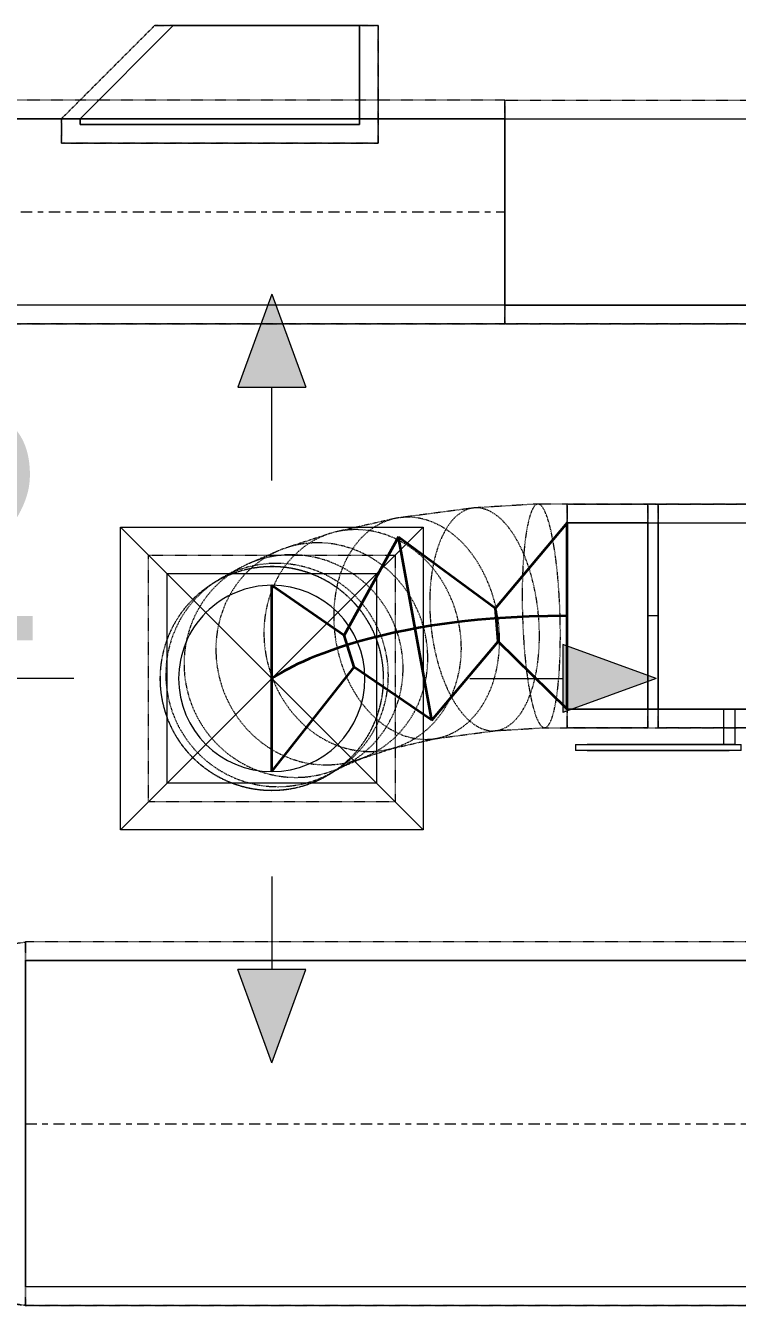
# Model space of a CAD drawing. Header units: inches. Extents: x -83664 to 20107, y -47222 to 19398.
# Drawn here: x -19561 to -18796, y -31103 to -29730 of the extents above; entities that cross this region are included whole.
import ezdxf

# ---------------------------------------------------------------- set-up
doc = ezdxf.new("R2010")
doc.units = ezdxf.units.IN
doc.header["$MEASUREMENT"] = 0
doc.linetypes.add('Center', pattern=[29.999999, 12, -6, 6, -6])
doc.linetypes.add('Hidden 0_50', pattern=[1.0584, 0.5292, -0.5292])
for name, color, linetype, lineweight in [('A-DETL-GENF', 7, 'Continuous', 9), ('G-ANNO-TEXT', 7, 'Continuous', 9), ('M-HVAC-CDFF', 7, 'Continuous', 9), ('M-HVAC-DUCT-CNTR', 7, 'Center', 9)]:
    doc.layers.add(name, color=color, linetype=linetype, lineweight=lineweight)
doc.layers.add('M-HVAC-DUCT', color=7, linetype='Continuous', lineweight=9, true_color=0xffe97f)
doc.layers.add('M-HVAC-DUCT-PATT', color=7, linetype='Continuous', lineweight=35, true_color=0x007f00)
doc.styles.add('Arial Narrow_21', font='ARIALN.TTF', dxfattribs={"height": 240})

# ---------------------------------------------------------------- blocks, each defined once
blk = doc.blocks.new('M_Rectangular Transition - Length - Standard-8295004-FIRST FLOOR AC CONDITIONING LAYOUT - PART A')
at = {"layer": 'M-HVAC-DUCT', "color": 6, "true_color": 0xff00ff}
for p, q in [((0, 100), (0, -100)), ((0, 100), (375, 100)), ((0, 100), (375, 100)), ((0, -100), (0, 100)), ((375, -100), (375, 100)), ((375, 100), (375, -100)), ((0, -100), (375, -100)), ((375, -100), (0, -100))]:
    blk.add_line(p, q, dxfattribs=at)
blk = doc.blocks.new('M_Rectangular Tap - Beveled - Standard-7535448-FIRST FLOOR AC CONDITIONING LAYOUT - PART A')
at = {"layer": 'M-HVAC-DUCT', "color": 6, "true_color": 0xff00ff}
for p, q in [((100, 100), (-6.096, 100)), ((-6.096, 100), (100, 100)), ((-6.096, 100), (-6.096, -200)), ((-6.096, -200), (-6.096, 100)), ((100, 100), (100, -100)), ((100, -100), (100, 100)), ((0, -200), (100, -100)), ((0, -200), (100, -100)), ((-6.096, -200), (0, -200)), ((0, -200), (-6.096, -200))]:
    blk.add_line(p, q, dxfattribs=at)
blk = doc.blocks.new('GCE-AT-Supply Air Rectangular Diffuser - 225x225-V55-FIRST FLOOR AC CONDITIONING LAYOUT - PART A')
at = {"layer": 'A-DETL-GENF', "true_color": 0xff7f00}
for points in [[(36.4, 312.5), (0, 412.5), (-36.4, 312.5)], [(-312.5, 36.4), (-412.5, 0), (-312.5, -36.4)], [(412.5, 0), (312.5, 36.4), (312.5, -36.4), (338.5, -26.9)], [(36.4, -312.5), (-36.4, -312.5), (0, -412.5)]]:
    blk.add_hatch(color=30, dxfattribs=at).paths.add_polyline_path(points)
at = {"layer": 'A-DETL-GENF', "color": 30, "true_color": 0xff7f00}
for p, q in [((0, 412.5), (-36.4, 312.5)), ((0, 412.5), (36.4, 312.5)), ((-36.4, 312.5), (36.4, 312.5)), ((0, 212.5), (0, 312.5)), ((-162.5, -162.5), (162.5, 162.5)), ((-162.5, 162.5), (162.5, -162.5)), ((-162.5, -162.5), (-162.5, 162.5)), ((-162.5, 162.5), (162.5, 162.5)), ((162.5, 162.5), (162.5, -162.5)), ((-412.5, 0), (-312.5, 36.4)), ((-312.5, -36.4), (-312.5, 36.4)), ((312.5, 36.4), (312.5, -36.4)), ((412.5, 0), (312.5, 36.4)), ((212.5, 0), (312.5, 0)), ((-412.5, 0), (-312.5, -36.4)), ((-212.5, 0), (-312.5, 0)), ((412.5, 0), (312.5, -36.4)), ((162.5, -162.5), (-162.5, -162.5)), ((0, -212.5), (0, -312.5)), ((36.4, -312.5), (-36.4, -312.5)), ((0, -412.5), (-36.4, -312.5)), ((0, -412.5), (36.4, -312.5))]:
    blk.add_line(p, q, dxfattribs=at)
blk = doc.blocks.new('M_Rec to Rnd Transition - Angle - 60 Degree-8295887-FIRST FLOOR AC CONDITIONING LAYOUT - PART A')
at = {"layer": 'M-HVAC-DUCT', "color": 30, "true_color": 0xff7f00}
for p, q in [((0, 100), (86.6, 100)), ((86.6, 100), (0, 100)), ((0, 100), (0, -100)), ((0, -100), (0, 100)), ((86.6, 0), (86.6, 100)), ((86.6, 0), (86.6, 100)), ((86.6, -100), (86.6, 0)), ((86.6, -100), (86.6, 0)), ((0, -100), (86.6, -100)), ((86.6, -100), (0, -100))]:
    blk.add_line(p, q, dxfattribs=at)
blk = doc.blocks.new('M_Rectangular to Round Transition - Angle - 45 Degree-7598641-FIRST FLOOR AC CONDITIONING LAYOUT - PART A')
at = {"layer": 'M-HVAC-DUCT', "color": 30, "true_color": 0xff7f00}
for p, q in [((98623.4, 55249.6), (98623.4, 55474.6)), ((98623.4, 55474.6), (98848.4, 55474.6)), ((98848.4, 55474.6), (98848.4, 55249.6)), ((98848.4, 55249.6), (98623.4, 55249.6))]:
    blk.add_line(p, q, dxfattribs=at)
for start, end in [(90, 180), (0, 90), (180, 270), (270, 0)]:
    blk.add_arc((98735.9, 55362.1), 100, start, end, dxfattribs=at)
blk = doc.blocks.new('TEMW-ME-DMP-Volume Control Damper - Standard-7544199-FIRST FLOOR AC CONDITIONING LAYOUT - PART A')
at = {"layer": 'M-HVAC-DUCT', "color": 30, "true_color": 0xff7f00}
for p, q in [((-165.1, 138.1), (-165.1, 144.4)), ((-152.4, 144.4), (-165.1, 144.4)), ((-165.1, 138.1), (-152.4, 138.1)), ((0, 144.4), (-152.4, 144.4)), ((-152.4, 144.4), (0, 144.4)), ((0, 138.1), (-152.4, 138.1)), ((-152.4, 138.1), (0, 138.1)), ((-6.3, 100), (-6.3, 138.1)), ((6.4, 138.1), (-6.3, 138.1)), ((6.4, 138.1), (-6.3, 138.1)), ((12.7, 144.4), (0, 144.4)), ((0, 138.1), (12.7, 138.1)), ((6.4, 138.1), (6.4, 100)), ((12.7, 144.4), (12.7, 138.1)), ((-76.2, 100), (-76.2, -100)), ((-76.2, -100), (-76.2, 100)), ((76.2, 100), (-76.2, 100)), ((-76.2, 100), (76.2, 100)), ((-76.2, 100), (76.2, 100)), ((-6.3, 100), (6.4, 100)), ((-6.3, 100), (6.4, 100)), ((76.2, 100), (76.2, -100)), ((76.2, -100), (76.2, 100)), ((-76.2, -100), (76.2, -100)), ((-76.2, -100), (76.2, -100)), ((-76.2, -100), (76.2, -100))]:
    blk.add_line(p, q, dxfattribs=at)
blk = doc.blocks.new('TEMW-SMBZ-HO-BM-HVAC-00002_rvt-1-FIRST FLOOR AC CONDITIONING LAYOUT - PART A')
at = {"layer": 'M-HVAC-DUCT', "color": 6, "linetype": 'Hidden 0_50', "true_color": 0xff00ff}
for p, q in [((131934.6, 68542.5), (132034.6, 68642.5)), ((132034.6, 68642.5), (131934.6, 68542.5)), ((132034.6, 68642.5), (132274.6, 68642.5)), ((132274.6, 68642.5), (132034.6, 68642.5)), ((132274.6, 68642.5), (132274.6, 68516.4)), ((132274.6, 68516.4), (132274.6, 68642.5)), ((132410.4, 68562.5), (128921.1, 68562.5)), ((132410.4, 68562.5), (128921.1, 68562.5)), ((132410.4, 68322.5), (132410.4, 68562.5)), ((132410.4, 68562.5), (132410.4, 68322.5)), ((132410.4, 68562.5), (132410.4, 68322.5)), ((132410.4, 68562.5), (132785.4, 68562.5)), ((132410.4, 68562.5), (132785.4, 68562.5)), ((132410.4, 68322.5), (132410.4, 68562.5)), ((131934.6, 68516.4), (131934.6, 68542.5)), ((131934.6, 68542.5), (131934.6, 68516.4)), ((132274.6, 68516.4), (131934.6, 68516.4)), ((131934.6, 68516.4), (132274.6, 68516.4)), ((128921.1, 68322.5), (132410.4, 68322.5)), ((132410.4, 68322.5), (128921.1, 68322.5)), ((132410.4, 68322.5), (132785.4, 68322.5)), ((132785.4, 68322.5), (132410.4, 68322.5))]:
    blk.add_line(p, q, dxfattribs=at)
at = {"layer": 'M-HVAC-DUCT', "color": 6, "true_color": 0xff00ff}
for p, q in [((128921.1, 68542.5), (132410.4, 68542.5)), ((132410.4, 68542.5), (128921.1, 68542.5)), ((131954.6, 68536.4), (131954.6, 68542.5)), ((132254.6, 68542.5), (131954.6, 68542.5)), ((131954.6, 68542.5), (132254.6, 68542.5)), ((131954.6, 68542.5), (131954.6, 68536.4)), ((132254.6, 68536.4), (131954.6, 68536.4)), ((131954.6, 68536.4), (132254.6, 68536.4)), ((132254.6, 68542.5), (132254.6, 68536.4)), ((132254.6, 68536.4), (132254.6, 68542.5)), ((132410.4, 68542.5), (132410.4, 68342.5)), ((132410.4, 68342.5), (132410.4, 68542.5)), ((132410.4, 68342.5), (128921.1, 68342.5)), ((132410.4, 68342.5), (128921.1, 68342.5))]:
    blk.add_line(p, q, dxfattribs=at)
at = {"layer": 'M-HVAC-DUCT', "color": 30, "linetype": 'Hidden 0_50', "true_color": 0xff7f00}
for p, q in [((132376.3, 68124.7), (132297.7, 68114.3)), ((132445.9, 68129), (132378.3, 68124.9)), ((132477.4, 68129), (132446.1, 68129)), ((132477.4, 67889), (132477.4, 68129)), ((132477.4, 67889), (132477.4, 68129)), ((132564, 68129), (132477.4, 68129)), ((132477.4, 68129), (132564, 68129)), ((132477.4, 68129), (132477.4, 68009)), ((132477.4, 68129), (132477.4, 68009)), ((132564, 68129), (132564, 67889)), ((132564, 67889), (132564, 68129)), ((132564, 68129), (132564, 67889)), ((132564, 67889), (132564, 68129)), ((132575.3, 68129), (132564, 68129)), ((132564, 68129), (132575.3, 68129)), ((132575.3, 68129), (132575.3, 67889)), ((132575.3, 67889), (132575.3, 68129)), ((132727.7, 68129), (132575.3, 68129)), ((132575.3, 68129), (132575.3, 67889)), ((132575.3, 67889), (132575.3, 68129)), ((132575.3, 68129), (132727.7, 68129)), ((132291.9, 68113.3), (132230.1, 68099.3)), ((132221.9, 68097), (132176.2, 68082.1)), ((132027.9, 67809.3), (132027.9, 68074.3)), ((132027.9, 68074.3), (132292.9, 68074.3)), ((132167, 68078.6), (132135.9, 68065.1)), ((132292.9, 68074.3), (132292.9, 67809.3)), ((132126.7, 68060.7), (132108.7, 68050.9)), ((132100.7, 68046.1), (132094.9, 68042.4)), ((132477.4, 68009), (132477.4, 67889)), ((132477.4, 68009), (132477.4, 67889)), ((132285.7, 67865.8), (132339.9, 67878.1)), ((132334.1, 67877), (132401.3, 67885.9)), ((132399.4, 67885.7), (132453.5, 67889)), ((132453.2, 67889), (132477.4, 67889)), ((132564, 67889), (132477.4, 67889)), ((132477.4, 67889), (132564, 67889)), ((132564, 67889), (132575.3, 67889)), ((132564, 67889), (132575.3, 67889)), ((132575.3, 67889), (132727.7, 67889)), ((132727.7, 67889), (132575.3, 67889)), ((132252, 67854.4), (132293.9, 67868.1)), ((132223.4, 67840.1), (132240.8, 67849.5)), ((132231.6, 67845.1), (132261.1, 67857.8)), ((132225.8, 67841.2), (132231.5, 67844.9)), ((132292.9, 67809.3), (132027.9, 67809.3)), ((131521, 67609), (131896, 67659)), ((131521, 67609), (131896, 67659)), ((131896, 67269), (131896, 67659)), ((131896, 67659), (131896, 67269)), ((133636.3, 67659), (131896, 67659)), ((133636.3, 67659), (131896, 67659)), ((131896, 67269), (131896, 67659)), ((131896, 67659), (131896, 67269)), ((131521, 67319), (131896, 67269)), ((131896, 67269), (131521, 67319)), ((131896, 67269), (133636.3, 67269)), ((133636.3, 67269), (131896, 67269))]:
    blk.add_line(p, q, dxfattribs=at)
at = {"layer": 'M-HVAC-DUCT', "color": 30, "true_color": 0xff7f00}
for p, q in [((132564, 67909), (132564, 68109)), ((132564, 68109), (132564, 67909)), ((132564, 68109), (132575.3, 68109)), ((132564, 68109), (132575.3, 68109)), ((132575.3, 67909), (132575.3, 68109)), ((132575.3, 68109), (132575.3, 67909)), ((132575.3, 67909), (132564, 67909)), ((132564, 67909), (132575.3, 67909)), ((131896, 67639), (131896, 67289)), ((131896, 67289), (131896, 67639)), ((131896, 67639), (133636.3, 67639)), ((133636.3, 67639), (131896, 67639)), ((133636.3, 67289), (131896, 67289)), ((133636.3, 67289), (131896, 67289))]:
    blk.add_line(p, q, dxfattribs=at)
at = {"layer": 'M-HVAC-DUCT', "color": 30, "linetype": 'Hidden 0_50', "true_color": 0xff7f00}
for start, end in [(90, 180), (97.5367, 277.5367), (277.5367, 97.5367), (0, 90), (180, 270), (270, 0)]:
    blk.add_arc((132160.4, 67941.8), 120, start, end, dxfattribs=at)
for points in [[(132378.9, 68124.9), (132373.8, 68124.7), (132363.9, 68121.5), (132350.7, 68108.9), (132340.2, 68089.2), (132332.9, 68063.7), (132329.5, 68034.3), (132330.1, 68002.9), (132334.7, 67971.7), (132343, 67942.8), (132354.4, 67918.1), (132368.1, 67899.3), (132383.3, 67887.8), (132393.6, 67885.5), (132398.8, 67885.7)], [(132398.8, 67885.7), (132403.9, 67885.9), (132413.7, 67889), (132426.9, 67901.7), (132437.5, 67921.4), (132444.7, 67946.8), (132448.1, 67976.2), (132447.5, 68007.6), (132442.9, 68038.9), (132434.7, 68067.8), (132423.2, 68092.5), (132409.5, 68111.2), (132394.3, 68122.7), (132384, 68125.1), (132378.9, 68124.9)], [(132446.1, 68129), (132444.3, 68129), (132440.9, 68126.2), (132436.4, 68114.1), (132432.7, 68094.8), (132430.2, 68069.7), (132429, 68040.4), (132429.3, 68009), (132430.9, 67977.6), (132433.8, 67948.3), (132437.8, 67923.2), (132442.6, 67903.9), (132447.9, 67891.8), (132451.4, 67889), (132453.2, 67889)], [(132453.2, 67889), (132455, 67889), (132458.4, 67891.8), (132463, 67903.9), (132466.7, 67923.2), (132469.2, 67948.3), (132470.3, 67977.6), (132470.1, 68009), (132468.5, 68040.4), (132465.6, 68069.7), (132461.6, 68094.8), (132456.8, 68114.1), (132451.5, 68126.2), (132447.9, 68129), (132446.1, 68129)], [(132301.5, 68114.7), (132293.8, 68114.2), (132278.9, 68110.3), (132258.9, 68096.8), (132242.8, 68076.3), (132231.6, 68050.4), (132226.3, 68020.7), (132227, 67989.4), (132233.8, 67958.4), (132246.1, 67930), (132263.3, 67906.1), (132284, 67888.2), (132306.9, 67877.7), (132322.5, 67876.1), (132330.2, 67876.6)], [(132330.2, 67876.6), (132337.9, 67877.2), (132352.9, 67881), (132372.9, 67894.6), (132389, 67915), (132400.1, 67940.9), (132405.5, 67970.6), (132404.8, 68002), (132398, 68032.9), (132385.6, 68061.3), (132368.5, 68085.3), (132347.8, 68103.1), (132324.9, 68113.6), (132309.2, 68115.3), (132301.5, 68114.7)], [(132241.6, 68101.1), (132232.5, 68100.3), (132214.6, 68095.8), (132190.7, 68081.3), (132171.4, 68060.2), (132158, 68033.7), (132151.3, 68003.8), (132152, 67972.4), (132159.9, 67941.7), (132174.4, 67913.8), (132194.7, 67890.5), (132219.2, 67873.6), (132246.4, 67864), (132265, 67863.1), (132274.2, 67863.9)], [(132274.2, 67863.9), (132283.3, 67864.8), (132301.2, 67869.3), (132325.1, 67883.7), (132344.4, 67904.9), (132357.8, 67931.4), (132364.5, 67961.3), (132363.8, 67992.7), (132355.9, 68023.4), (132341.4, 68051.3), (132321.1, 68074.6), (132296.6, 68091.5), (132269.4, 68101), (132250.8, 68102), (132241.6, 68101.1)], [(132197.4, 68086.7), (132187.6, 68085.6), (132168.4, 68080.7), (132142.6, 68065.6), (132121.7, 68043.9), (132107.1, 68017.1), (132099.8, 67986.9), (132100.3, 67955.5), (132108.5, 67924.9), (132124, 67897.3), (132145.5, 67874.5), (132171.8, 67858.1), (132200.9, 67849.2), (132220.9, 67848.7), (132230.8, 67849.8)], [(132230.8, 67849.8), (132240.6, 67850.9), (132259.8, 67855.8), (132285.6, 67870.8), (132306.5, 67892.5), (132321.1, 67919.4), (132328.4, 67949.5), (132327.9, 67981), (132319.7, 68011.6), (132304.2, 68039.2), (132282.7, 68062), (132256.4, 68078.4), (132227.3, 68087.3), (132207.3, 68087.8), (132197.4, 68086.7)], [(132167.3, 68073.7), (132157.2, 68072.4), (132137.2, 68067.2), (132110.5, 68051.7), (132088.7, 68029.7), (132073.5, 68002.6), (132065.7, 67972.2), (132066, 67940.6), (132074.3, 67910.1), (132090.1, 67882.6), (132112.2, 67860.1), (132139.2, 67844), (132169.3, 67835.5), (132190, 67835.3), (132200.2, 67836.5)], [(132200.2, 67836.5), (132210.3, 67837.8), (132230.2, 67843), (132257, 67858.5), (132278.7, 67880.5), (132294, 67907.6), (132301.8, 67938), (132301.5, 67969.6), (132293.2, 68000.1), (132277.4, 68027.6), (132255.3, 68050.1), (132228.2, 68066.2), (132198.2, 68074.7), (132177.5, 68074.9), (132167.3, 68073.7)], [(132144.6, 68060.7), (132134.2, 68059.4), (132113.8, 68053.9), (132086.4, 68038), (132064, 68015.6), (132048.2, 67988.2), (132040, 67957.5), (132040, 67925.9), (132048.2, 67895.3), (132064.1, 67867.8), (132086.5, 67845.4), (132114, 67829.6), (132144.6, 67821.4), (132165.7, 67821.4), (132176.1, 67822.8)], [(132150.1, 68064.3), (132139.8, 68063), (132119.5, 68057.6), (132092.2, 68041.8), (132070, 68019.5), (132054.3, 67992.1), (132046.2, 67961.6), (132046.3, 67930), (132054.6, 67899.4), (132070.5, 67872), (132092.8, 67849.5), (132120.2, 67833.7), (132150.7, 67825.4), (132171.7, 67825.3), (132182, 67826.7)], [(132176.1, 67822.8), (132186.5, 67824.2), (132206.9, 67829.7), (132234.3, 67845.5), (132256.7, 67867.9), (132272.5, 67895.4), (132280.7, 67926), (132280.7, 67957.7), (132272.5, 67988.3), (132256.6, 68015.7), (132234.2, 68038.1), (132206.7, 68053.9), (132176.1, 68062.1), (132155, 68062.1), (132144.6, 68060.7)], [(132182, 67826.7), (132192.4, 67828), (132212.7, 67833.4), (132239.9, 67849.2), (132262.2, 67871.5), (132277.8, 67898.9), (132285.9, 67929.4), (132285.8, 67961), (132277.5, 67991.6), (132261.7, 68019), (132239.3, 68041.5), (132212, 68057.3), (132181.5, 68065.6), (132160.4, 68065.7), (132150.1, 68064.3)]]:
    blk.add_open_spline(points, degree=3, dxfattribs=at)
at = {"layer": 'M-HVAC-DUCT-CNTR', "color": 6, "true_color": 0xff00ff}
blk.add_line((128921.1, 68442.5), (132410.4, 68442.5), dxfattribs=at)
at = {"layer": 'M-HVAC-DUCT-CNTR', "color": 30, "true_color": 0xff7f00}
for p, q in [((132575.3, 68009), (132564, 68009)), ((131896, 67464), (133636.3, 67464))]:
    blk.add_line(p, q, dxfattribs=at)
at = {"layer": 'M-HVAC-DUCT-CNTR', "color": 30, "linetype": 'Continuous', "lineweight": 35, "true_color": 0xff7f00}
blk.add_open_spline([(132477.4, 68009), (132251.8, 68009), (132160.4, 67941.8), (132160.4, 67941.8)], degree=3, dxfattribs=at)
at = {"layer": 'M-HVAC-DUCT-PATT', "color": 30, "true_color": 0xff7f00}
for p, q in [((132477.4, 68109), (132400.5, 68017.4)), ((132477.4, 67909), (132477.4, 68109)), ((132477.4, 67909), (132477.4, 68109)), ((132296.3, 68093.7), (132238.1, 67988.2)), ((132332.3, 67897), (132296.3, 68093.7)), ((132332.3, 67897), (132296.3, 68093.7)), ((132296.3, 68093.7), (132400.5, 68017.4)), ((132160.4, 67841.8), (132160.4, 68041.8)), ((132160.4, 68041.8), (132238.1, 67988.2)), ((132403.4, 67981.4), (132400.5, 68017.4)), ((132248.9, 67953.8), (132238.1, 67988.2)), ((132332.3, 67897), (132403.4, 67981.4)), ((132477.4, 67909), (132403.4, 67981.4)), ((132160.4, 67841.8), (132248.9, 67953.8)), ((132332.3, 67897), (132248.9, 67953.8))]:
    blk.add_line(p, q, dxfattribs=at)
at = {"layer": 'M-HVAC-CDFF', "color": 6, "linetype": 'Hidden 0_50', "lineweight": 9, "true_color": 0xff00ff}
blk.add_blockref('GCE-AT-Supply Air Rectangular Diffuser - 225x225-V55-FIRST FLOOR AC CONDITIONING LAYOUT - PART A', (132160.4, 67941.8), dxfattribs=at)
at = {"layer": 'M-HVAC-DUCT', "color": 6, "linetype": 'Hidden 0_50', "lineweight": 9, "true_color": 0xff00ff, "extrusion": (0, 0, -1)}
for name, p, rotation in [('M_Rectangular Tap - Beveled - Standard-7535448-FIRST FLOOR AC CONDITIONING LAYOUT - PART A', (-132154.6, 68542.5), 90), ('TEMW-ME-DMP-Volume Control Damper - Standard-7544199-FIRST FLOOR AC CONDITIONING LAYOUT - PART A', (-132651.5, 68009), 180)]:
    blk.add_blockref(name, p, dxfattribs=dict(at, rotation=rotation))
at = {"layer": 'M-HVAC-DUCT', "color": 6, "linetype": 'Hidden 0_50', "lineweight": 9, "true_color": 0xff00ff}
blk.add_blockref('M_Rectangular Transition - Length - Standard-8295004-FIRST FLOOR AC CONDITIONING LAYOUT - PART A', (132410.4, 68442.5), dxfattribs=at)
at = {"layer": 'M-HVAC-DUCT', "color": 6, "linetype": 'Hidden 0_50', "lineweight": 9, "true_color": 0xff00ff, "rotation": 180}
for name, p in [('M_Rec to Rnd Transition - Angle - 60 Degree-8295887-FIRST FLOOR AC CONDITIONING LAYOUT - PART A', (132564, 68009)), ('M_Rectangular to Round Transition - Angle - 45 Degree-7598641-FIRST FLOOR AC CONDITIONING LAYOUT - PART A', (230896.3, 123303.9))]:
    blk.add_blockref(name, p, dxfattribs=at)
blk = doc.blocks.new('TEMW-SMBZ-HO-BM-HVAC-00002_rvt-2-FIRST FLOOR AC CONDITIONING LAYOUT - PART A')
at = {"layer": 'M-HVAC-DUCT', "color": 6, "linetype": 'Hidden 0_50', "true_color": 0xff00ff}
for p, q in [((131934.6, 68542.5), (132034.6, 68642.5)), ((132034.6, 68642.5), (131934.6, 68542.5)), ((132034.6, 68642.5), (132274.6, 68642.5)), ((132274.6, 68642.5), (132034.6, 68642.5)), ((132274.6, 68642.5), (132274.6, 68516.4)), ((132274.6, 68516.4), (132274.6, 68642.5)), ((132410.4, 68562.5), (128921.1, 68562.5)), ((132410.4, 68562.5), (128921.1, 68562.5)), ((132410.4, 68322.5), (132410.4, 68562.5)), ((132410.4, 68562.5), (132410.4, 68322.5)), ((132410.4, 68562.5), (132410.4, 68322.5)), ((132410.4, 68562.5), (132785.4, 68562.5)), ((132410.4, 68562.5), (132785.4, 68562.5)), ((132410.4, 68322.5), (132410.4, 68562.5)), ((131934.6, 68516.4), (131934.6, 68542.5)), ((131934.6, 68542.5), (131934.6, 68516.4)), ((132274.6, 68516.4), (131934.6, 68516.4)), ((131934.6, 68516.4), (132274.6, 68516.4)), ((128921.1, 68322.5), (132410.4, 68322.5)), ((132410.4, 68322.5), (128921.1, 68322.5)), ((132410.4, 68322.5), (132785.4, 68322.5)), ((132785.4, 68322.5), (132410.4, 68322.5))]:
    blk.add_line(p, q, dxfattribs=at)
at = {"layer": 'M-HVAC-DUCT', "color": 6, "true_color": 0xff00ff}
for p, q in [((128921.1, 68542.5), (132410.4, 68542.5)), ((132410.4, 68542.5), (128921.1, 68542.5)), ((131954.6, 68536.4), (131954.6, 68542.5)), ((132254.6, 68542.5), (131954.6, 68542.5)), ((131954.6, 68542.5), (132254.6, 68542.5)), ((131954.6, 68542.5), (131954.6, 68536.4)), ((132254.6, 68536.4), (131954.6, 68536.4)), ((131954.6, 68536.4), (132254.6, 68536.4)), ((132254.6, 68542.5), (132254.6, 68536.4)), ((132254.6, 68536.4), (132254.6, 68542.5)), ((132410.4, 68542.5), (132410.4, 68342.5)), ((132410.4, 68342.5), (132410.4, 68542.5)), ((132410.4, 68342.5), (128921.1, 68342.5)), ((132410.4, 68342.5), (128921.1, 68342.5))]:
    blk.add_line(p, q, dxfattribs=at)
at = {"layer": 'M-HVAC-DUCT', "color": 30, "linetype": 'Hidden 0_50', "true_color": 0xff7f00}
for p, q in [((132376.3, 68124.7), (132297.7, 68114.3)), ((132445.9, 68129), (132378.3, 68124.9)), ((132477.4, 68129), (132446.1, 68129)), ((132477.4, 67889), (132477.4, 68129)), ((132477.4, 67889), (132477.4, 68129)), ((132564, 68129), (132477.4, 68129)), ((132477.4, 68129), (132564, 68129)), ((132477.4, 68129), (132477.4, 68009)), ((132477.4, 68129), (132477.4, 68009)), ((132564, 68129), (132564, 67889)), ((132564, 67889), (132564, 68129)), ((132564, 68129), (132564, 67889)), ((132564, 67889), (132564, 68129)), ((132575.3, 68129), (132564, 68129)), ((132564, 68129), (132575.3, 68129)), ((132575.3, 68129), (132575.3, 67889)), ((132575.3, 67889), (132575.3, 68129)), ((132727.7, 68129), (132575.3, 68129)), ((132575.3, 68129), (132575.3, 67889)), ((132575.3, 67889), (132575.3, 68129)), ((132575.3, 68129), (132727.7, 68129)), ((132291.9, 68113.3), (132230.1, 68099.3)), ((132221.9, 68097), (132176.2, 68082.1)), ((132027.9, 67809.3), (132027.9, 68074.3)), ((132027.9, 68074.3), (132292.9, 68074.3)), ((132167, 68078.6), (132135.9, 68065.1)), ((132292.9, 68074.3), (132292.9, 67809.3)), ((132126.7, 68060.7), (132108.7, 68050.9)), ((132100.7, 68046.1), (132094.9, 68042.4)), ((132477.4, 68009), (132477.4, 67889)), ((132477.4, 68009), (132477.4, 67889)), ((132285.7, 67865.8), (132339.9, 67878.1)), ((132334.1, 67877), (132401.3, 67885.9)), ((132399.4, 67885.7), (132453.5, 67889)), ((132453.2, 67889), (132477.4, 67889)), ((132564, 67889), (132477.4, 67889)), ((132477.4, 67889), (132564, 67889)), ((132564, 67889), (132575.3, 67889)), ((132564, 67889), (132575.3, 67889)), ((132575.3, 67889), (132727.7, 67889)), ((132727.7, 67889), (132575.3, 67889)), ((132252, 67854.4), (132293.9, 67868.1)), ((132223.4, 67840.1), (132240.8, 67849.5)), ((132231.6, 67845.1), (132261.1, 67857.8)), ((132225.8, 67841.2), (132231.5, 67844.9)), ((132292.9, 67809.3), (132027.9, 67809.3)), ((131521, 67609), (131896, 67659)), ((131521, 67609), (131896, 67659)), ((131896, 67269), (131896, 67659)), ((131896, 67659), (131896, 67269)), ((133636.3, 67659), (131896, 67659)), ((133636.3, 67659), (131896, 67659)), ((131896, 67269), (131896, 67659)), ((131896, 67659), (131896, 67269)), ((131521, 67319), (131896, 67269)), ((131896, 67269), (131521, 67319)), ((131896, 67269), (133636.3, 67269)), ((133636.3, 67269), (131896, 67269))]:
    blk.add_line(p, q, dxfattribs=at)
at = {"layer": 'M-HVAC-DUCT', "color": 30, "true_color": 0xff7f00}
for p, q in [((132564, 67909), (132564, 68109)), ((132564, 68109), (132564, 67909)), ((132564, 68109), (132575.3, 68109)), ((132564, 68109), (132575.3, 68109)), ((132575.3, 67909), (132575.3, 68109)), ((132575.3, 68109), (132575.3, 67909)), ((132575.3, 67909), (132564, 67909)), ((132564, 67909), (132575.3, 67909)), ((131896, 67639), (131896, 67289)), ((131896, 67289), (131896, 67639)), ((131896, 67639), (133636.3, 67639)), ((133636.3, 67639), (131896, 67639)), ((133636.3, 67289), (131896, 67289)), ((133636.3, 67289), (131896, 67289))]:
    blk.add_line(p, q, dxfattribs=at)
at = {"layer": 'M-HVAC-DUCT', "color": 30, "linetype": 'Hidden 0_50', "true_color": 0xff7f00}
for start, end in [(90, 180), (97.5367, 277.5367), (277.5367, 97.5367), (0, 90), (180, 270), (270, 0)]:
    blk.add_arc((132160.4, 67941.8), 120, start, end, dxfattribs=at)
for points in [[(132378.9, 68124.9), (132373.8, 68124.7), (132363.9, 68121.5), (132350.7, 68108.9), (132340.2, 68089.2), (132332.9, 68063.7), (132329.5, 68034.3), (132330.1, 68002.9), (132334.7, 67971.7), (132343, 67942.8), (132354.4, 67918.1), (132368.1, 67899.3), (132383.3, 67887.8), (132393.6, 67885.5), (132398.8, 67885.7)], [(132398.8, 67885.7), (132403.9, 67885.9), (132413.7, 67889), (132426.9, 67901.7), (132437.5, 67921.4), (132444.7, 67946.8), (132448.1, 67976.2), (132447.5, 68007.6), (132442.9, 68038.9), (132434.7, 68067.8), (132423.2, 68092.5), (132409.5, 68111.2), (132394.3, 68122.7), (132384, 68125.1), (132378.9, 68124.9)], [(132446.1, 68129), (132444.3, 68129), (132440.9, 68126.2), (132436.4, 68114.1), (132432.7, 68094.8), (132430.2, 68069.7), (132429, 68040.4), (132429.3, 68009), (132430.9, 67977.6), (132433.8, 67948.3), (132437.8, 67923.2), (132442.6, 67903.9), (132447.9, 67891.8), (132451.4, 67889), (132453.2, 67889)], [(132453.2, 67889), (132455, 67889), (132458.4, 67891.8), (132463, 67903.9), (132466.7, 67923.2), (132469.2, 67948.3), (132470.3, 67977.6), (132470.1, 68009), (132468.5, 68040.4), (132465.6, 68069.7), (132461.6, 68094.8), (132456.8, 68114.1), (132451.5, 68126.2), (132447.9, 68129), (132446.1, 68129)], [(132301.5, 68114.7), (132293.8, 68114.2), (132278.9, 68110.3), (132258.9, 68096.8), (132242.8, 68076.3), (132231.6, 68050.4), (132226.3, 68020.7), (132227, 67989.4), (132233.8, 67958.4), (132246.1, 67930), (132263.3, 67906.1), (132284, 67888.2), (132306.9, 67877.7), (132322.5, 67876.1), (132330.2, 67876.6)], [(132330.2, 67876.6), (132337.9, 67877.2), (132352.9, 67881), (132372.9, 67894.6), (132389, 67915), (132400.1, 67940.9), (132405.5, 67970.6), (132404.8, 68002), (132398, 68032.9), (132385.6, 68061.3), (132368.5, 68085.3), (132347.8, 68103.1), (132324.9, 68113.6), (132309.2, 68115.3), (132301.5, 68114.7)], [(132241.6, 68101.1), (132232.5, 68100.3), (132214.6, 68095.8), (132190.7, 68081.3), (132171.4, 68060.2), (132158, 68033.7), (132151.3, 68003.8), (132152, 67972.4), (132159.9, 67941.7), (132174.4, 67913.8), (132194.7, 67890.5), (132219.2, 67873.6), (132246.4, 67864), (132265, 67863.1), (132274.2, 67863.9)], [(132274.2, 67863.9), (132283.3, 67864.8), (132301.2, 67869.3), (132325.1, 67883.7), (132344.4, 67904.9), (132357.8, 67931.4), (132364.5, 67961.3), (132363.8, 67992.7), (132355.9, 68023.4), (132341.4, 68051.3), (132321.1, 68074.6), (132296.6, 68091.5), (132269.4, 68101), (132250.8, 68102), (132241.6, 68101.1)], [(132197.4, 68086.7), (132187.6, 68085.6), (132168.4, 68080.7), (132142.6, 68065.6), (132121.7, 68043.9), (132107.1, 68017.1), (132099.8, 67986.9), (132100.3, 67955.5), (132108.5, 67924.9), (132124, 67897.3), (132145.5, 67874.5), (132171.8, 67858.1), (132200.9, 67849.2), (132220.9, 67848.7), (132230.8, 67849.8)], [(132230.8, 67849.8), (132240.6, 67850.9), (132259.8, 67855.8), (132285.6, 67870.8), (132306.5, 67892.5), (132321.1, 67919.4), (132328.4, 67949.5), (132327.9, 67981), (132319.7, 68011.6), (132304.2, 68039.2), (132282.7, 68062), (132256.4, 68078.4), (132227.3, 68087.3), (132207.3, 68087.8), (132197.4, 68086.7)], [(132167.3, 68073.7), (132157.2, 68072.4), (132137.2, 68067.2), (132110.5, 68051.7), (132088.7, 68029.7), (132073.5, 68002.6), (132065.7, 67972.2), (132066, 67940.6), (132074.3, 67910.1), (132090.1, 67882.6), (132112.2, 67860.1), (132139.2, 67844), (132169.3, 67835.5), (132190, 67835.3), (132200.2, 67836.5)], [(132200.2, 67836.5), (132210.3, 67837.8), (132230.2, 67843), (132257, 67858.5), (132278.7, 67880.5), (132294, 67907.6), (132301.8, 67938), (132301.5, 67969.6), (132293.2, 68000.1), (132277.4, 68027.6), (132255.3, 68050.1), (132228.2, 68066.2), (132198.2, 68074.7), (132177.5, 68074.9), (132167.3, 68073.7)], [(132144.6, 68060.7), (132134.2, 68059.4), (132113.8, 68053.9), (132086.4, 68038), (132064, 68015.6), (132048.2, 67988.2), (132040, 67957.5), (132040, 67925.9), (132048.2, 67895.3), (132064.1, 67867.8), (132086.5, 67845.4), (132114, 67829.6), (132144.6, 67821.4), (132165.7, 67821.4), (132176.1, 67822.8)], [(132150.1, 68064.3), (132139.8, 68063), (132119.5, 68057.6), (132092.2, 68041.8), (132070, 68019.5), (132054.3, 67992.1), (132046.2, 67961.6), (132046.3, 67930), (132054.6, 67899.4), (132070.5, 67872), (132092.8, 67849.5), (132120.2, 67833.7), (132150.7, 67825.4), (132171.7, 67825.3), (132182, 67826.7)], [(132176.1, 67822.8), (132186.5, 67824.2), (132206.9, 67829.7), (132234.3, 67845.5), (132256.7, 67867.9), (132272.5, 67895.4), (132280.7, 67926), (132280.7, 67957.7), (132272.5, 67988.3), (132256.6, 68015.7), (132234.2, 68038.1), (132206.7, 68053.9), (132176.1, 68062.1), (132155, 68062.1), (132144.6, 68060.7)], [(132182, 67826.7), (132192.4, 67828), (132212.7, 67833.4), (132239.9, 67849.2), (132262.2, 67871.5), (132277.8, 67898.9), (132285.9, 67929.4), (132285.8, 67961), (132277.5, 67991.6), (132261.7, 68019), (132239.3, 68041.5), (132212, 68057.3), (132181.5, 68065.6), (132160.4, 68065.7), (132150.1, 68064.3)]]:
    blk.add_open_spline(points, degree=3, dxfattribs=at)
at = {"layer": 'M-HVAC-DUCT-CNTR', "color": 6, "true_color": 0xff00ff}
blk.add_line((128921.1, 68442.5), (132410.4, 68442.5), dxfattribs=at)
at = {"layer": 'M-HVAC-DUCT-CNTR', "color": 30, "true_color": 0xff7f00}
for p, q in [((132575.3, 68009), (132564, 68009)), ((131896, 67464), (133636.3, 67464))]:
    blk.add_line(p, q, dxfattribs=at)
at = {"layer": 'M-HVAC-DUCT-CNTR', "color": 30, "linetype": 'Continuous', "lineweight": 35, "true_color": 0xff7f00}
blk.add_open_spline([(132477.4, 68009), (132251.8, 68009), (132160.4, 67941.8), (132160.4, 67941.8)], degree=3, dxfattribs=at)
at = {"layer": 'M-HVAC-DUCT-PATT', "color": 30, "true_color": 0xff7f00}
for p, q in [((132477.4, 68109), (132400.5, 68017.4)), ((132477.4, 67909), (132477.4, 68109)), ((132477.4, 67909), (132477.4, 68109)), ((132296.3, 68093.7), (132238.1, 67988.2)), ((132332.3, 67897), (132296.3, 68093.7)), ((132332.3, 67897), (132296.3, 68093.7)), ((132296.3, 68093.7), (132400.5, 68017.4)), ((132160.4, 67841.8), (132160.4, 68041.8)), ((132160.4, 68041.8), (132238.1, 67988.2)), ((132403.4, 67981.4), (132400.5, 68017.4)), ((132248.9, 67953.8), (132238.1, 67988.2)), ((132332.3, 67897), (132403.4, 67981.4)), ((132477.4, 67909), (132403.4, 67981.4)), ((132160.4, 67841.8), (132248.9, 67953.8)), ((132332.3, 67897), (132248.9, 67953.8))]:
    blk.add_line(p, q, dxfattribs=at)
at = {"layer": 'M-HVAC-CDFF', "color": 6, "linetype": 'Hidden 0_50', "lineweight": 9, "true_color": 0xff00ff}
blk.add_blockref('GCE-AT-Supply Air Rectangular Diffuser - 225x225-V55-FIRST FLOOR AC CONDITIONING LAYOUT - PART A', (132160.4, 67941.8), dxfattribs=at)
at = {"layer": 'M-HVAC-DUCT', "color": 6, "linetype": 'Hidden 0_50', "lineweight": 9, "true_color": 0xff00ff, "extrusion": (0, 0, -1)}
for name, p, rotation in [('M_Rectangular Tap - Beveled - Standard-7535448-FIRST FLOOR AC CONDITIONING LAYOUT - PART A', (-132154.6, 68542.5), 90), ('TEMW-ME-DMP-Volume Control Damper - Standard-7544199-FIRST FLOOR AC CONDITIONING LAYOUT - PART A', (-132651.5, 68009), 180)]:
    blk.add_blockref(name, p, dxfattribs=dict(at, rotation=rotation))
at = {"layer": 'M-HVAC-DUCT', "color": 6, "linetype": 'Hidden 0_50', "lineweight": 9, "true_color": 0xff00ff}
blk.add_blockref('M_Rectangular Transition - Length - Standard-8295004-FIRST FLOOR AC CONDITIONING LAYOUT - PART A', (132410.4, 68442.5), dxfattribs=at)
at = {"layer": 'M-HVAC-DUCT', "color": 6, "linetype": 'Hidden 0_50', "lineweight": 9, "true_color": 0xff00ff, "rotation": 180}
for name, p in [('M_Rec to Rnd Transition - Angle - 60 Degree-8295887-FIRST FLOOR AC CONDITIONING LAYOUT - PART A', (132564, 68009)), ('M_Rectangular to Round Transition - Angle - 45 Degree-7598641-FIRST FLOOR AC CONDITIONING LAYOUT - PART A', (230896.3, 123303.9))]:
    blk.add_blockref(name, p, dxfattribs=at)

msp = doc.modelspace()

# ---------------------------------------------------------------- block references
at = {"lineweight": 5}
for name in ['TEMW-SMBZ-HO-BM-HVAC-00002_rvt-1-FIRST FLOOR AC CONDITIONING LAYOUT - PART A', 'TEMW-SMBZ-HO-BM-HVAC-00002_rvt-2-FIRST FLOOR AC CONDITIONING LAYOUT - PART A']:
    msp.add_blockref(name, (-151456.7, -98372.2), dxfattribs=at)

# ---------------------------------------------------------------- texts
at = {"layer": 'G-ANNO-TEXT', "insert": (-20318.3, -30149.5), "char_height": 240, "width": 986.076, "attachment_point": 1, "style": 'Arial Narrow_21'}
msp.add_mtext('SD-02', dxfattribs=at)

doc.saveas('drawing.dxf')
